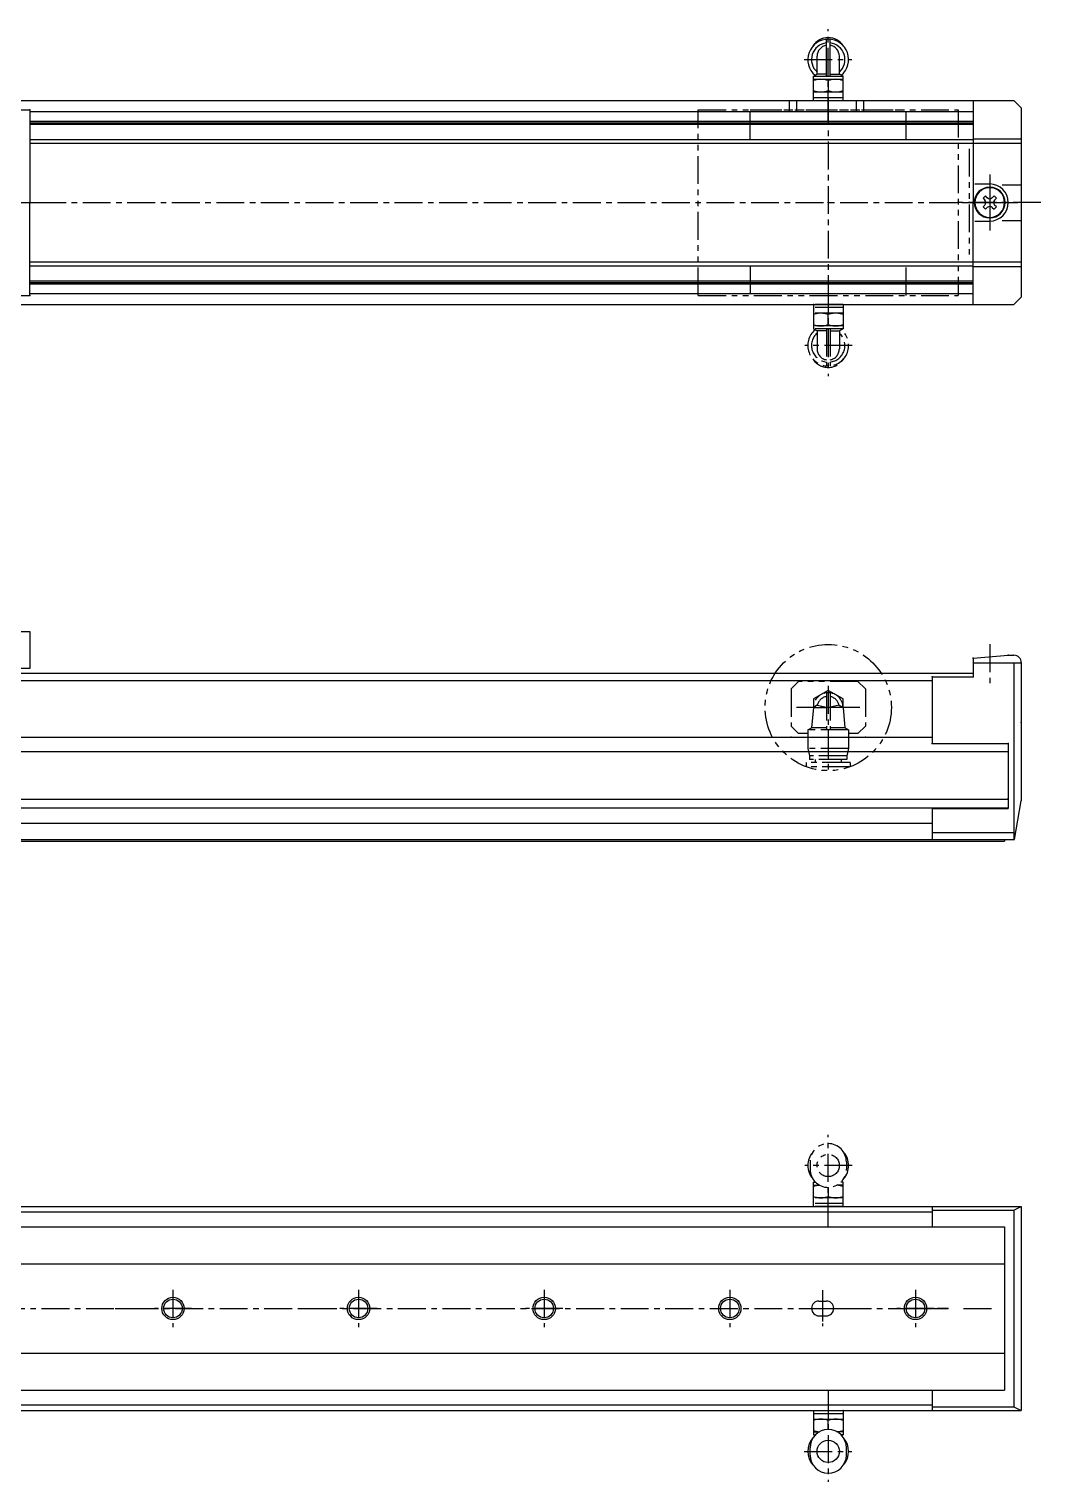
# Model space of a CAD drawing. Extents: x -737 to -36, y 122 to 519.
# Drawn here: x -308.3 to -35.7, y 127.2 to 518.5 of the extents above; entities that cross this region are included whole.
import ezdxf

# ---------------------------------------------------------------- set-up
doc = ezdxf.new("R2010")
doc.units = 0
for name, pattern in [('CENTER', [12, 7.5, -1.5, 1.5, -1.5]), ('CONTINOUS', [0]), ('PHANTOM', [15, 7.5, -1.5, 1.5, -1.5, 1.5, -1.5])]:
    doc.linetypes.add(name, pattern=pattern)
doc.layers.get('0').update_dxf_attribs({"linetype": 'CONTINUOUS'})
doc.layers.add('CENTER', color=1, linetype='CENTER')

msp = doc.modelspace()

# ---------------------------------------------------------------- linework, layer by layer
at = {"color": 7, "linetype": 'CONTINOUS'}
for p, q in [((-93.52, 505.79), (-93.52, 515.76)), ((-92.52, 505.79), (-92.52, 515.76)), ((-96.02, 506.36), (-96.02, 511.19)), ((-90.02, 506.36), (-90.02, 511.19)), ((-97.02, 505.79), (-96.02, 506.36)), ((-97.02, 499.29), (-97.02, 505.79)), ((-97.02, 505.79), (-89.02, 505.79)), ((-97.02, 504.99), (-89.02, 504.99)), ((-93.52, 506.36), (-96.02, 506.36)), ((-92.52, 506.36), (-90.02, 506.36)), ((-89.02, 505.79), (-90.02, 506.36)), ((-89.02, 499.29), (-89.02, 505.79)), ((-97.02, 501.59), (-89.02, 501.59)), ((-93.02, 504.63), (-93.02, 501.94)), ((-531.02, 499.29), (-54.02, 499.29)), ((-103.52, 499.29), (-103.52, 496.29)), ((-101.52, 499.29), (-101.52, 496.29)), ((-97.02, 500.09), (-89.02, 500.09)), ((-97.02, 499.29), (-89.02, 499.29)), ((-85.52, 499.29), (-85.52, 496.29)), ((-83.52, 499.29), (-83.52, 496.29)), ((-54.02, 499.29), (-43.02, 499.29)), ((-54.02, 499.29), (-54.02, 471.79)), ((-41.02, 497.29), (-43.02, 499.29)), ((-41.02, 497.29), (-41.02, 446.29)), ((-321.52, 496.79), (-308.02, 496.79)), ((-308.02, 496.79), (-308.02, 471.79)), ((-308.02, 496.29), (-54.02, 496.29)), ((-308.02, 493.69), (-54.02, 493.69)), ((-308.02, 493.29), (-54.02, 493.29)), ((-308.02, 492.88), (-54.02, 492.88)), ((-308.02, 488.79), (-54.02, 488.79)), ((-308.02, 487.79), (-54.02, 487.79)), ((-54.02, 488.99), (-41.02, 488.99)), ((-54.02, 487.79), (-41.02, 487.79)), ((-53.51, 476.79), (-49.52, 476.79)), ((-50.68, 473.6), (-51.33, 472.95)), ((-50.18, 473.1), (-50.68, 473.6)), ((-48.36, 473.6), (-48.85, 473.1)), ((-47.71, 472.95), (-48.36, 473.6)), ((-46.2, 476.59), (-41.02, 476.59)), ((-308.02, 446.79), (-308.02, 471.79)), ((-54.02, 444.29), (-54.02, 471.79)), ((-51.33, 472.95), (-50.83, 472.45)), ((-50.83, 471.12), (-51.33, 470.63)), ((-51.33, 470.63), (-50.68, 469.98)), ((-50.68, 469.98), (-50.18, 470.47)), ((-48.85, 470.47), (-48.36, 469.98)), ((-48.36, 469.98), (-47.71, 470.63)), ((-48.2, 472.45), (-47.71, 472.95)), ((-47.71, 470.63), (-48.2, 471.12)), ((-53.51, 466.79), (-49.52, 466.79)), ((-46.2, 466.98), (-41.02, 466.98)), ((-308.02, 455.79), (-54.02, 455.79)), ((-308.02, 454.79), (-54.02, 454.79)), ((-54.02, 455.79), (-41.02, 455.79)), ((-54.02, 454.59), (-41.02, 454.59)), ((-308.02, 450.69), (-54.02, 450.69)), ((-308.02, 450.29), (-54.02, 450.29)), ((-321.52, 446.79), (-308.02, 446.79)), ((-308.02, 449.88), (-54.02, 449.88)), ((-308.02, 447.29), (-54.02, 447.29)), ((-41.02, 446.29), (-43.02, 444.29)), ((-531.02, 444.29), (-54.02, 444.29)), ((-54.02, 444.29), (-43.02, 444.29)), ((-322.02, 356.29), (-308.02, 356.29)), ((-308.02, 356.29), (-308.02, 346.29)), ((-54.02, 349.06), (-44.52, 349.89)), ((-54.02, 349.01), (-54.02, 344.09)), ((-44.52, 349.89), (-43.02, 349.89)), ((-534.9, 345.09), (-54.02, 345.09)), ((-308.02, 346.29), (-378.02, 346.29)), ((-54.02, 347.79), (-41.02, 347.79)), ((-43.02, 347.79), (-43.02, 300.29)), ((-41.02, 347.89), (-41.02, 310.63)), ((-534.9, 343.09), (-65.02, 343.09)), ((-65.02, 344.09), (-54.02, 344.09)), ((-65.02, 344.09), (-65.02, 326.09)), ((-534.9, 327.79), (-65.02, 327.79)), ((-65.02, 326.09), (-44.52, 326.09)), ((-44.52, 326.09), (-44.52, 311.29)), ((-554.82, 323.96), (-44.52, 323.96)), ((-554.82, 311.12), (-44.52, 311.12)), ((-44.52, 311.29), (-44.52, 308.59)), ((-42.84, 300.29), (-41.02, 310.63)), ((-554.82, 308.79), (-44.52, 308.79)), ((-65.02, 308.59), (-44.52, 308.59)), ((-65.02, 308.59), (-65.02, 300.29)), ((-534.9, 304.62), (-65.02, 304.62)), ((-65.02, 302.18), (-43.02, 302.18)), ((-534.9, 300.29), (-65.02, 300.29)), ((-443.52, 299.79), (-257.93, 299.79)), ((-282.05, 299.79), (-45.52, 299.79)), ((-65.02, 300.29), (-42.84, 300.29)), ((-45.52, 300.29), (-45.52, 299.79)), ((-45.52, 300.29), (-43.84, 300.29)), ((-561.02, 201.46), (-41.02, 201.46)), ((-536.02, 199.96), (-65.02, 199.96)), ((-65.02, 201.46), (-65.02, 195.96)), ((-65.02, 200.46), (-43.02, 200.46)), ((-43.02, 200.46), (-41.02, 201.46)), ((-43.02, 200.46), (-43.02, 147.46)), ((-41.02, 201.46), (-41.02, 146.46)), ((-551.02, 195.96), (-45.52, 195.96)), ((-45.52, 195.96), (-45.52, 151.96)), ((-551.02, 185.96), (-45.52, 185.96)), ((-551.02, 161.96), (-45.52, 161.96)), ((-551.02, 151.96), (-45.52, 151.96)), ((-65.02, 151.96), (-65.02, 146.46)), ((-561.02, 146.46), (-41.02, 146.46)), ((-536.02, 147.96), (-65.02, 147.96)), ((-97.02, 146.46), (-97.02, 139.96)), ((-97.02, 146.46), (-89.02, 146.46)), ((-97.02, 145.66), (-89.02, 145.66)), ((-89.02, 146.46), (-89.02, 139.96)), ((-65.02, 147.46), (-43.02, 147.46)), ((-43.02, 147.46), (-41.02, 146.46)), ((-97.02, 144.16), (-89.02, 144.16)), ((-93.02, 141.36), (-93.02, 143.8)), ((-97.02, 140.76), (-95.37, 140.76)), ((-97.02, 139.96), (-96.65, 139.75)), ((-97.02, 139.96), (-96.45, 139.96)), ((-89.02, 140.76), (-90.67, 140.76)), ((-89.02, 139.96), (-89.59, 139.96)), ((-89.02, 139.96), (-89.39, 139.75)), ((-97.92, 134.46), (-97.92, 136.46)), ((-88.12, 134.46), (-88.12, 136.46))]:
    msp.add_line(p, q, dxfattribs=at)
at = {"color": 3, "linetype": 'PHANTOM'}
for p, q in [((-128.02, 496.79), (-58.02, 496.79)), ((-128.02, 446.79), (-128.02, 496.79)), ((-114.02, 488.81), (-114.02, 496.79)), ((-114.02, 496.79), (-72.02, 496.79)), ((-72.02, 488.79), (-72.02, 496.79)), ((-58.02, 496.79), (-58.02, 446.79)), ((-114.02, 488.79), (-72.02, 488.79)), ((-55.02, 486.28), (-55.02, 457.38)), ((-114.02, 454.79), (-72.02, 454.79)), ((-114.02, 454.77), (-114.02, 446.79)), ((-72.02, 446.79), (-72.02, 454.79)), ((-128.02, 446.79), (-58.02, 446.79)), ((-97.02, 444.29), (-97.02, 437.79)), ((-89.02, 444.29), (-97.02, 444.29)), ((-89.02, 443.49), (-97.02, 443.49)), ((-89.02, 444.29), (-89.02, 437.79)), ((-89.02, 441.99), (-97.02, 441.99)), ((-89.02, 438.59), (-97.02, 438.59)), ((-93.02, 438.94), (-93.02, 441.63)), ((-89.02, 437.79), (-97.02, 437.79)), ((-97.02, 437.79), (-96.02, 437.21)), ((-96.02, 437.21), (-96.02, 432.38)), ((-93.52, 437.21), (-96.02, 437.21)), ((-93.52, 437.79), (-93.52, 427.81)), ((-92.52, 437.79), (-92.52, 427.81)), ((-92.52, 437.21), (-90.02, 437.21)), ((-89.02, 437.79), (-90.02, 437.21)), ((-90.02, 437.21), (-90.02, 432.38)), ((-101.02, 342.79), (-103.02, 340.79)), ((-103.02, 340.79), (-103.02, 330.79)), ((-85.02, 342.79), (-101.02, 342.79)), ((-83.02, 340.79), (-85.02, 342.79)), ((-83.02, 340.79), (-83.02, 330.79)), ((-93.02, 340.41), (-97.02, 338.1)), ((-97.02, 338.1), (-97.02, 335.79)), ((-93.52, 339.76), (-93.52, 329.79)), ((-89.02, 338.1), (-93.02, 340.41)), ((-92.52, 339.76), (-92.52, 329.79)), ((-89.02, 335.79), (-89.02, 338.1)), ((-97.02, 335.79), (-97.52, 330.36)), ((-95.96, 336.4), (-97.02, 335.79)), ((-97.02, 335.79), (-93.52, 335.79)), ((-95.96, 336.4), (-93.52, 335.89)), ((-90.08, 336.4), (-92.52, 335.89)), ((-90.08, 336.4), (-89.02, 335.79)), ((-89.02, 335.79), (-88.52, 330.36)), ((-101.02, 328.79), (-103.02, 330.79)), ((-98.52, 328.79), (-101.02, 328.79)), ((-98.52, 329.79), (-97.52, 330.36)), ((-98.52, 329.79), (-98.52, 324.79)), ((-87.52, 329.79), (-98.52, 329.79)), ((-93.52, 330.36), (-97.52, 330.36)), ((-88.52, 330.36), (-92.52, 330.36)), ((-87.52, 329.79), (-88.52, 330.36)), ((-87.52, 329.79), (-87.52, 324.79)), ((-85.02, 328.79), (-87.52, 328.79)), ((-85.02, 328.79), (-83.02, 330.79)), ((-98.52, 324.79), (-98.02, 322.79)), ((-87.52, 324.79), (-98.52, 324.79)), ((-87.52, 324.79), (-88.02, 322.79)), ((-98.92, 320.99), (-98.92, 319.79)), ((-87.12, 320.99), (-98.92, 320.99)), ((-88.02, 322.79), (-98.02, 322.79)), ((-98.02, 322.79), (-98.02, 321.79)), ((-88.02, 321.79), (-98.02, 321.79)), ((-96.52, 321.79), (-96.52, 320.99)), ((-89.52, 321.79), (-89.52, 320.99)), ((-88.02, 322.79), (-88.02, 321.79)), ((-87.12, 320.99), (-87.12, 319.79)), ((-87.12, 319.79), (-98.92, 319.79)), ((-97.92, 213.46), (-97.92, 211.46)), ((-88.12, 213.46), (-88.12, 211.46)), ((-97.02, 207.96), (-96.65, 208.17)), ((-97.02, 207.96), (-96.45, 207.96)), ((-97.02, 201.46), (-97.02, 207.96)), ((-89.02, 207.96), (-89.59, 207.96)), ((-89.02, 207.96), (-89.39, 208.17)), ((-89.02, 201.46), (-89.02, 207.96)), ((-97.02, 207.16), (-95.37, 207.16)), ((-89.02, 203.76), (-97.02, 203.76)), ((-93.02, 206.56), (-93.02, 204.12)), ((-89.02, 207.16), (-90.67, 207.16)), ((-89.02, 202.26), (-97.02, 202.26)), ((-89.02, 201.46), (-97.02, 201.46))]:
    msp.add_line(p, q, dxfattribs=at)
at = {"color": 7, "linetype": 'CENTER'}
for p, q in [((-94.52, 178.87), (-94.52, 169.15)), ((-94.52, 177.45), (-94.52, 170.46))]:
    msp.add_line(p, q, dxfattribs=at)
at = {"color": 7, "linetype": 'CONTINUOUS'}
for p, q in [((-95.52, 175.96), (-93.52, 175.96)), ((-95.52, 171.96), (-93.52, 171.96))]:
    msp.add_line(p, q, dxfattribs=at)
at = {"color": 3, "linetype": 'PHANTOM'}
for centre, radius in [((-93.02, 335.79), 17), ((-93.02, 212.46), 3)]:
    msp.add_circle(centre, radius, dxfattribs=at)
at = {"color": 7, "linetype": 'CONTINOUS'}
for centre, radius in [((-269.52, 173.96), 3), ((-269.52, 173.96), 2.5), ((-219.52, 173.96), 3), ((-219.52, 173.96), 2.5), ((-169.52, 173.96), 3), ((-169.52, 173.96), 2.5), ((-119.52, 173.96), 3), ((-119.52, 173.96), 2.5), ((-69.52, 173.96), 3), ((-69.52, 173.96), 2.5), ((-93.02, 135.46), 3)]:
    msp.add_circle(centre, radius, dxfattribs=at)
for centre, radius, start, end in [((-93.02, 510.29), 5.5, 309.8225, 230.1775), ((-93.02, 510.29), 4.5, 96.3794, 228.1897), ((-93.02, 511.29), 4.9, 32.3231, 147.6768), ((-93.02, 511.19), 3, 99.5941, 180), ((-93.02, 510.29), 4.5, 311.8103, 83.6206), ((-93.02, 511.19), 3, 0, 80.4059), ((-95.02, 499.21), 5.78, 69.7438, 110.2561), ((-91.02, 499.21), 5.78, 69.7439, 110.2561), ((-95.02, 507.36), 5.78, 249.7439, 290.2561), ((-91.02, 507.36), 5.78, 249.7439, 290.2561), ((-49.52, 471.79), 4.15, 0, 359.9997), ((-49.52, 471.79), 4, 0, 359.9997), ((-49.52, 471.79), 5, 270, 90), ((-51.5, 471.79), 0.94, 315, 45), ((-49.52, 473.77), 0.94, 225.0001, 315), ((-49.52, 469.81), 0.94, 45, 135.0001), ((-47.54, 471.79), 0.94, 135.0001, 225.0001), ((-43.02, 347.89), 2, 0, 90), ((-93.02, 136.46), 4.9, 0, 180), ((-95.02, 138.39), 5.78, 69.7439, 110.2561), ((-95.02, 146.54), 5.78, 249.7439, 266.706), ((-91.02, 138.39), 5.78, 69.7439, 110.2561), ((-91.02, 146.54), 5.78, 273.2941, 290.2561), ((-93.02, 135.46), 5.5, 138.8389, 221.1611), ((-93.02, 135.46), 5.5, 318.839, 41.1612), ((-93.02, 134.46), 4.9, 180, 0)]:
    msp.add_arc(centre, radius, start, end, dxfattribs=at)
at = {"color": 3, "linetype": 'PHANTOM'}
for centre, radius, start, end in [((-95.02, 436.21), 5.78, 69.7439, 110.2561), ((-95.02, 444.36), 5.78, 249.7439, 290.2561), ((-91.02, 436.21), 5.78, 69.7439, 110.2561), ((-91.02, 444.36), 5.78, 249.7438, 290.2561), ((-93.02, 433.29), 5.5, 129.8225, 50.1775), ((-93.02, 433.29), 4.5, 131.8103, 263.6206), ((-93.02, 433.29), 4.5, 276.3794, 48.1897), ((-93.02, 432.38), 3, 180, 260.4059), ((-93.02, 432.38), 3, 279.5941, 0), ((-93.02, 432.29), 4.9, 212.3231, 327.6768), ((-93.02, 335.79), 4, 0.0002, 180.0001), ((-93.02, 335.79), 3, 99.594, 168.1896), ((-93.02, 335.79), 3, 11.8104, 80.406), ((-93.02, 212.46), 5.5, 138.839, 221.1612), ((-93.02, 213.46), 4.9, 0, 180), ((-93.02, 212.46), 5.5, 318.8389, 41.1611), ((-93.02, 211.46), 4.9, 180.0001, 0), ((-95.02, 201.39), 5.78, 93.2941, 110.2561), ((-95.02, 209.54), 5.78, 249.7439, 290.2561), ((-91.02, 209.54), 5.78, 249.7439, 290.2561), ((-91.02, 201.39), 5.78, 69.7439, 86.706)]:
    msp.add_arc(centre, radius, start, end, dxfattribs=at)
at = {"color": 7, "linetype": 'CONTINUOUS'}
for centre, start, end in [((-95.52, 173.96), 90, 270), ((-93.52, 173.96), 270, 90)]:
    msp.add_arc(centre, 2, start, end, dxfattribs=at)
at = {"color": 7, "linetype": 'CONTINOUS'}
for p in [(-93.02, 499.29), (-93.02, 499.29), (-93.02, 499.29), (-89.02, 499.29), (-308.02, 496.79), (-308.02, 471.79), (-93.02, 471.79), (-54.02, 471.79), (-49.52, 471.79), (-49.52, 471.79), (-41.02, 471.79), (-308.02, 446.79), (-97.02, 444.29), (-93.02, 444.29), (-93.02, 444.29), (-93.02, 444.29), (-93.02, 444.29), (-54.02, 444.29), (-54.02, 349.06), (-54.02, 349.01), (-44.52, 349.89), (-65.02, 344.09), (-54.02, 344.09), (-93.02, 335.79), (-93.02, 335.79), (-93.02, 335.79), (-93.02, 335.79), (-41.02, 331.79), (-103.02, 327.79), (-83.02, 327.79), (-65.02, 326.09), (-44.52, 326.09), (-93.02, 319.79), (-44.52, 311.29), (-97.02, 201.46), (-93.02, 201.46), (-93.02, 201.46), (-93.02, 201.46), (-93.02, 146.46), (-93.02, 146.46), (-93.02, 146.46), (-93.02, 146.46), (-89.02, 146.46)]:
    msp.add_point(p, dxfattribs=at)
at = {"layer": 'CENTER', "color": 1, "linetype": 'CENTER'}
for p, q in [((-93.02, 493.93), (-93.02, 518.51)), ((-99.47, 510.29), (-86.69, 510.29)), ((-93.02, 500.21), (-93.02, 444.45)), ((-49.52, 479.33), (-49.52, 464.25)), ((-49.52, 479.33), (-49.52, 464.25)), ((-49.52, 477.79), (-49.52, 465.79)), ((-49.52, 476.79), (-49.52, 466.79)), ((-605.81, 471.79), (-47.25, 471.79)), ((-391.17, 471.79), (-300.85, 471.79)), ((-379.57, 471.79), (-300.85, 471.79)), ((-35.73, 471.79), (-58.86, 471.79)), ((-57.06, 471.79), (-41.98, 471.79)), ((-57.06, 471.79), (-41.98, 471.79)), ((-55.52, 471.79), (-43.52, 471.79)), ((-93.02, 449.65), (-93.02, 425.06)), ((-86.56, 433.29), (-99.35, 433.29)), ((-49.52, 352.83), (-49.52, 341.17)), ((-93.02, 341.61), (-93.02, 317.8)), ((-84.52, 335.79), (-101.52, 335.79)), ((-87.35, 335.79), (-98.11, 335.79)), ((-93.02, 196.1), (-93.02, 220.69)), ((-86.56, 212.46), (-99.35, 212.46)), ((-269.52, 178.96), (-269.52, 168.96)), ((-219.52, 178.96), (-219.52, 168.96)), ((-169.52, 178.96), (-169.52, 168.96)), ((-119.52, 178.96), (-119.52, 168.96)), ((-69.52, 178.96), (-69.52, 168.96)), ((-580.9, 173.96), (-60.74, 173.96)), ((-285.08, 173.96), (-276.2, 173.96)), ((-285.08, 173.96), (-276.2, 173.96)), ((-264.52, 173.96), (-274.52, 173.96)), ((-235.08, 173.96), (-226.2, 173.96)), ((-235.08, 173.96), (-226.2, 173.96)), ((-214.52, 173.96), (-224.52, 173.96)), ((-185.08, 173.96), (-176.2, 173.96)), ((-185.08, 173.96), (-176.2, 173.96)), ((-164.52, 173.96), (-174.52, 173.96)), ((-95.08, 173.96), (-86.2, 173.96)), ((-95.08, 173.96), (-86.2, 173.96)), ((-64.52, 173.96), (-74.52, 173.96)), ((-72.58, 173.96), (-63.7, 173.96)), ((-72.58, 173.96), (-63.7, 173.96)), ((-60.58, 173.96), (-63.7, 173.96)), ((-60.58, 173.96), (-63.7, 173.96)), ((-60.58, 173.96), (-63.7, 173.96)), ((-60.58, 173.96), (-63.7, 173.96)), ((-56.58, 173.96), (-47.7, 173.96)), ((-56.58, 173.96), (-47.7, 173.96)), ((-93.02, 151.82), (-93.02, 127.24)), ((-99.47, 135.46), (-86.69, 135.46))]:
    msp.add_line(p, q, dxfattribs=at)

doc.saveas('drawing.dxf')
